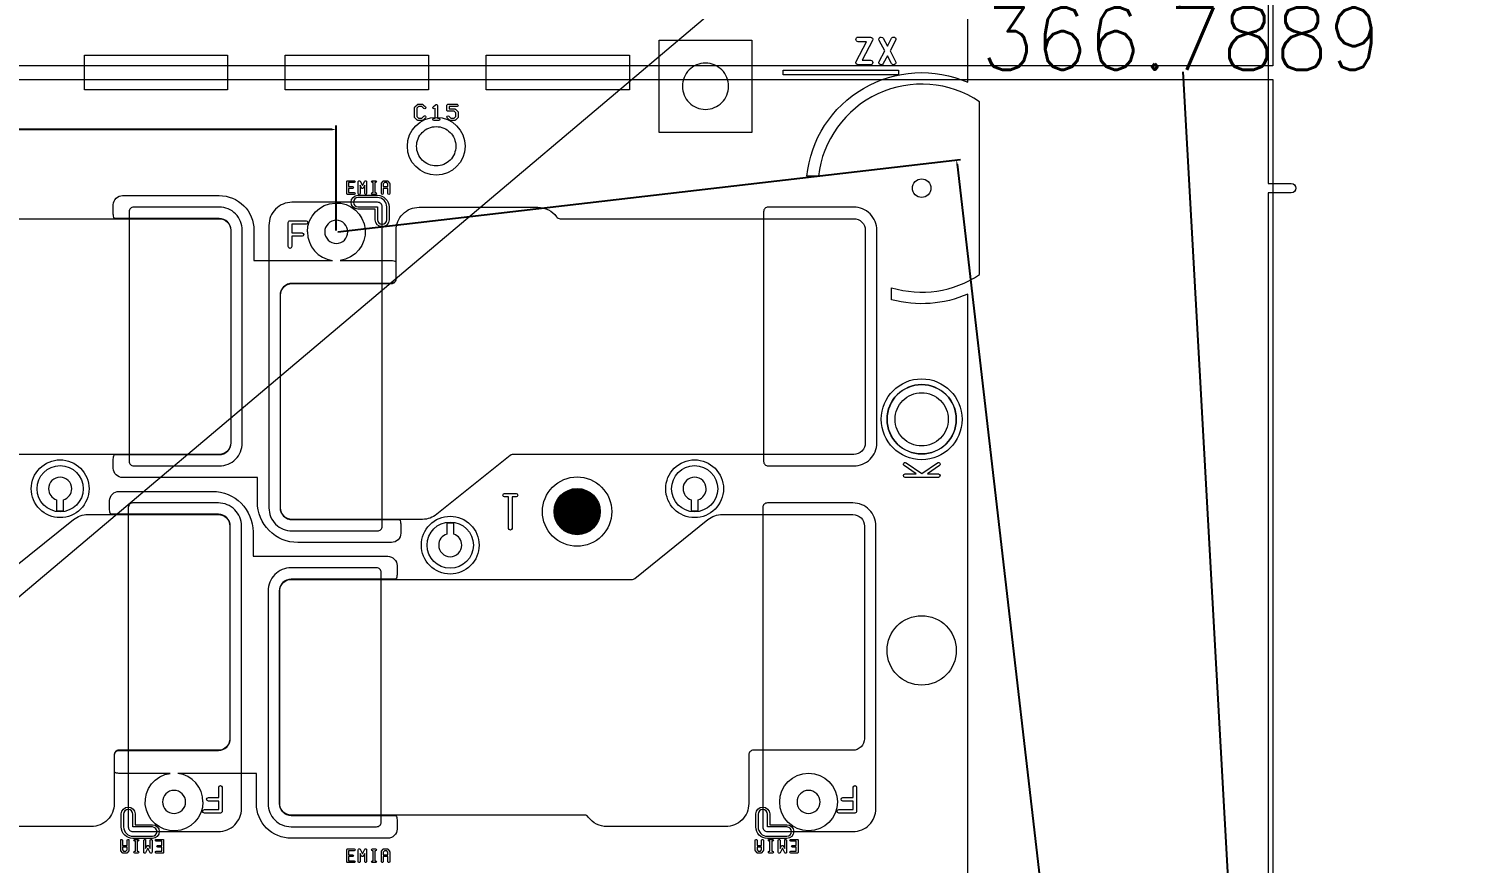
# Model space of a CAD drawing. Extents: x 2541 to 3941, y 2348 to 3338.
# Drawn here: x 2923.9 to 2986.5, y 2883.3 to 2919.4 of the extents above; entities that cross this region are included whole.
import ezdxf

# ---------------------------------------------------------------- set-up
doc = ezdxf.new("R2010")
doc.units = 0
doc.layers.get('0').update_dxf_attribs({"lineweight": 0})
doc.layers.get('Defpoints').update_dxf_attribs({"lineweight": 0})
for name, color, linetype, lineweight in [('EMI-T', 6, 'Continuous', 0), ('備註', 1, 'Continuous', 0), ('尺寸線', 3, 'Continuous', 0)]:
    doc.layers.add(name, color=color, linetype=linetype, lineweight=lineweight)
doc.layers.add('t_layer0', color=1, linetype='Continuous')
doc.styles.get("Standard").update_dxf_attribs({"font": 'simplex.shx', "height": 2.7})
doc.dimstyles.get("Standard").update_dxf_attribs({"dimtxt": 6, "dimasz": 0.18, "dimexe": 0.18, "dimexo": 0.0625, "dimgap": 0.09, "dimtad": 0, "dimtih": 1, "dimtoh": 1, "dimdec": 4, "dimzin": 0, "dimdsep": 46, "dimtxsty": 'Standard', "dimcen": 0.09, "dimadec": 0, "dimazin": 0, "dimtfac": 1, "dimtdec": 4, "dimtofl": 0, "dimtmove": 0, "dimatfit": 3, "dimfxl": 0, "dimtolj": 1, "dimtzin": 0, "dimarcsym": 0})

# ---------------------------------------------------------------- blocks, each defined once
blk = doc.blocks.new('PAD_R1')
at = {"const_width": 0.5}
blk.add_lwpolyline([(0.25, 0, 1), (-0.25, 0, 1)], format="xyb", close=True, dxfattribs=at)
blk = doc.blocks.new('*D32')
at = {"layer": 'Defpoints', "color": 0, "linetype": 'Continuous'}
for p in [(2937.174, 2915.05), (2717.414, 2910.624), (2937.174, 2910.624)]:
    blk.add_point(p, dxfattribs=at)
at = {"layer": '尺寸線', "color": 0, "linetype": 'Continuous', "lineweight": -2}
for p, q in [((2717.414, 2910.686), (2717.414, 2915.23)), ((2937.174, 2910.686), (2937.174, 2915.23)), ((2717.594, 2915.05), (2818.204, 2915.05)), ((2936.994, 2915.05), (2836.384, 2915.05))]:
    blk.add_line(p, q, dxfattribs=at)
at = {"layer": '尺寸線', "color": 0, "linetype": 'Continuous'}
for points in [[(2717.594, 2915.08), (2717.594, 2915.02), (2717.414, 2915.05)], [(2936.994, 2915.02), (2936.994, 2915.08), (2937.174, 2915.05)]]:
    blk.add_solid(points, dxfattribs=at)
at = {"layer": '尺寸線', "color": 0, "linetype": 'Continuous', "insert": (2827.294, 2915.05), "char_height": 2.7, "attachment_point": 5}
blk.add_mtext('\\A1;219.7600', dxfattribs=at)
blk = doc.blocks.new('*D33')
at = {"layer": 'Defpoints', "color": 0, "linetype": 'Continuous'}
for p in [(2937.174, 2910.624), (2984.47, 2737.52), (2957.619, 2734.405)]:
    blk.add_point(p, dxfattribs=at)
at = {"layer": '尺寸線', "color": 0, "linetype": 'Continuous', "lineweight": -2}
for p, q in [((2937.236, 2910.631), (2964.204, 2913.76)), ((2964.046, 2913.56), (2974.08, 2827.07)), ((2984.449, 2737.699), (2974.414, 2824.19)), ((2957.681, 2734.412), (2984.649, 2737.541))]:
    blk.add_line(p, q, dxfattribs=at)
at = {"layer": '尺寸線', "color": 0, "linetype": 'Continuous'}
for points in [[(2964.076, 2913.564), (2964.016, 2913.557), (2964.025, 2913.739)], [(2984.419, 2737.696), (2984.479, 2737.703), (2984.47, 2737.52)]]:
    blk.add_solid(points, dxfattribs=at)
at = {"layer": '尺寸線', "color": 0, "linetype": 'Continuous', "insert": (2974.247, 2825.63), "char_height": 2.7, "attachment_point": 5}
blk.add_mtext('\\A1;177.4007', dxfattribs=at)
blk = doc.blocks.new('*D36')
at = {"layer": 'Defpoints', "color": 0, "linetype": 'Continuous'}
for p in [(2937.174, 3100.624), (2983.985, 2735.877), (2957.619, 2734.405)]:
    blk.add_point(p, dxfattribs=at)
at = {"layer": '尺寸線', "color": 0, "linetype": 'Continuous', "lineweight": -2}
for p, q in [((2937.237, 3100.627), (2963.72, 3102.106)), ((2963.55, 3101.916), (2973.682, 2920.426)), ((2983.975, 2736.057), (2973.843, 2917.546)), ((2957.681, 2734.409), (2984.164, 2735.887))]:
    blk.add_line(p, q, dxfattribs=at)
at = {"layer": '尺寸線', "color": 0, "linetype": 'Continuous'}
for points in [[(2963.58, 3101.918), (2963.52, 3101.914), (2963.54, 3102.096)], [(2983.945, 2736.055), (2984.005, 2736.059), (2983.985, 2735.877)]]:
    blk.add_solid(points, dxfattribs=at)
at = {"layer": '尺寸線', "color": 0, "linetype": 'Continuous', "insert": (2973.762, 2918.986), "char_height": 2.7, "attachment_point": 5}
blk.add_mtext('\\A1;366.7889', dxfattribs=at)

msp = doc.modelspace()

# ---------------------------------------------------------------- linework, layer by layer
for p, q in [((2959.67841, 2918.00013), (2960.13331, 2918.85307)), ((2938.8053, 2912.2417), (2938.73577, 2912.2417)), ((2962.28115, 2900.15057), (2961.75923, 2900.51052)), ((2928.51814, 2883.74094), (2928.44861, 2883.74094)), ((2938.8053, 2883.3317), (2938.73577, 2883.3317)), ((2955.98814, 2883.74094), (2955.91861, 2883.74094))]:
    msp.add_line(p, q)
at = {"linetype": 'Continuous'}
for points in [[(2977.51672, 3115.0146), (2977.51672, 2912.7146), (2978.51672, 2912.7146, -1), (2978.51672, 2912.3146), (2977.51672, 2912.3146), (2977.51672, 2722.0146), (2975.56672, 2722.0146), (2975.56672, 2713.0146), (2977.51672, 2713.0146), (2977.51672, 2697.7146), (2978.51672, 2697.7146, -1), (2978.51672, 2697.3146), (2977.51672, 2697.3146), (2977.51672, 2671.0146), (2964.51672, 2671.0146)], [(2957.54303, 2913.0268, -0.50787), (2964.51672, 2917.09717), (2964.51672, 3012.5146), (2964.51672, 3059.52729, 0.044792), (2965.01672, 3059.93118), (2965.01672, 3064.98695, -0.207733), (2964.97961, 3065.00139, 0.10603), (2963.74324, 3065.79265, -1), (2963.77828, 3065.88631, -0.057817), (2964.51672, 3065.50792)], [(2960.13331, 2918.85307), (2959.76665, 2918.85307, -1), (2959.76665, 2919.05307), (2960.29974, 2919.05307, -0.567007), (2960.38822, 2918.90601), (2959.93331, 2918.05307)], [(2960.67841, 2918.00013), (2960.91998, 2918.45307), (2960.67841, 2918.90601, -1), (2960.85488, 2919.00013), (2961.03331, 2918.66557)], [(2961.03331, 2918.66557), (2961.21175, 2919.00013, -1), (2961.38822, 2918.90601), (2961.14665, 2918.45307), (2961.38822, 2918.00013, -1), (2961.21175, 2917.90601), (2961.03331, 2918.24057)], [(2959.93331, 2918.05307), (2960.29998, 2918.05307, -1), (2960.29998, 2917.85307), (2959.76689, 2917.85307, -0.567007), (2959.67841, 2918.00013)], [(2961.03331, 2918.24057), (2960.85488, 2917.90601, -1), (2960.67841, 2918.00013)], [(2965.01672, 2916.25625, 0.561251), (2958.04597, 2913.0268), (2957.54303, 2913.0268)], [(2941.45443, 2915.97126), (2941.44044, 2915.95728, -1), (2941.36973, 2916.02799)], [(2941.50443, 2915.44595), (2941.40509, 2915.44595, -1), (2941.40509, 2915.54595), (2941.45443, 2915.54595), (2941.45443, 2915.97126)], [(2941.36973, 2916.02799), (2941.46892, 2916.12717, -0.669786), (2941.55443, 2916.09197), (2941.55443, 2915.54595), (2941.60376, 2915.54595, -1), (2941.60376, 2915.44595), (2941.50443, 2915.44595)], [(2964.51672, 2765.50792), (2964.51672, 2822.5146), (2964.51672, 2907.93202, -0.170418), (2961.21361, 2907.68739), (2961.21361, 2908.2074, 0.224361), (2965.01672, 2908.77294), (2965.01672, 2916.25625)], [(2938.12623, 2912.2817), (2938.12623, 2912.79791, -0.782664), (2938.20145, 2912.81722), (2938.3053, 2912.62435)], [(2938.3053, 2912.62435), (2938.40916, 2912.81722, -0.782665), (2938.48438, 2912.79791), (2938.48438, 2912.2817, -1), (2938.40438, 2912.2817), (2938.40438, 2912.63959)], [(2938.73577, 2912.2417, -1), (2938.73577, 2912.3217), (2938.7653, 2912.3217), (2938.7653, 2912.75825), (2938.73577, 2912.75825, -1), (2938.73577, 2912.83825), (2938.8053, 2912.83825), (2938.87484, 2912.83825, -1), (2938.87484, 2912.75825), (2938.8453, 2912.75825), (2938.8453, 2912.3217), (2938.87484, 2912.3217, -1), (2938.87484, 2912.2417), (2938.8053, 2912.2417)], [(2939.12623, 2912.2817), (2939.12623, 2912.53997), (2939.12623, 2912.71216, -0.173189), (2939.13527, 2912.73748), (2939.2045, 2912.8232, -0.228301), (2939.23577, 2912.83825), (2939.37484, 2912.83825, -0.228253), (2939.40611, 2912.8232), (2939.47534, 2912.73748, -0.173127), (2939.48438, 2912.71216), (2939.48438, 2912.53997)], [(2927.5203, 2900.3946), (2927.5203, 2900.7946, -0.124386), (2927.56831, 2900.9846), (2932.1052, 2900.9846, 0.414365), (2932.61507, 2901.49473), (2932.61507, 2910.6946, 0.414366), (2932.1052, 2911.20473), (2927.56831, 2911.20473, -0.124392), (2927.5203, 2911.39473), (2927.5203, 2911.79473, -0.414218), (2927.9203, 2912.19473), (2932.1052, 2912.19473, -0.414364), (2933.60507, 2910.69409), (2933.60507, 2909.38473), (2937.0103, 2909.38473)], [(2938.20623, 2912.63959), (2938.20623, 2912.2817, -1), (2938.12623, 2912.2817)], [(2938.40438, 2912.63959), (2938.34052, 2912.52101, -0.597324), (2938.27008, 2912.52101), (2938.20623, 2912.63959)], [(2939.48438, 2912.53997), (2939.48438, 2912.2817, -1), (2939.40438, 2912.2817), (2939.40438, 2912.49997), (2939.20623, 2912.49997), (2939.20623, 2912.2817, -1), (2939.12623, 2912.2817)], [(2935.92437, 2910.62391, -2.205962), (2937.33845, 2909.38473), (2939.56218, 2909.38473, -0.124388), (2939.75218, 2909.33672), (2939.75218, 2908.58473, -0.414224), (2939.56218, 2908.39473), (2935.2552, 2908.39473, 0.414218), (2934.74508, 2907.8846), (2934.74508, 2898.68472, 0.414217), (2935.2552, 2898.1746), (2939.91418, 2898.1746, -0.124388), (2939.96218, 2897.9846), (2939.96218, 2897.5846, -0.414218), (2939.56218, 2897.1846), (2935.50508, 2897.1846, -0.414215), (2933.75508, 2898.9346), (2933.75508, 2899.9946), (2927.9203, 2899.9946, -0.414218), (2927.5203, 2900.3946)], [(2961.75923, 2900.51052, -1), (2961.84439, 2900.634), (2962.52201, 2900.16668), (2963.19962, 2900.634, -1), (2963.28478, 2900.51052), (2962.76286, 2900.15057)], [(2962.76286, 2900.15057), (2963.2422, 2900.15057, -1), (2963.2422, 2900.00057), (2961.80181, 2900.00057, -1), (2961.80181, 2900.15057), (2962.28115, 2900.15057)], [(2927.36127, 2898.5946), (2927.36127, 2898.9946, -0.414218), (2927.76127, 2899.3946), (2931.81837, 2899.3946, -0.414215), (2933.56837, 2897.6446), (2933.56837, 2896.5846), (2939.40314, 2896.5846, -0.414218), (2939.80314, 2896.1846), (2939.80314, 2895.7846, -0.124388), (2939.75514, 2895.5946), (2935.21825, 2895.5946, 0.414365), (2934.70838, 2895.08447), (2934.70838, 2885.8846, 0.414366), (2935.21825, 2885.37446), (2939.75514, 2885.37446, -0.124388), (2939.80314, 2885.18446), (2939.80314, 2884.78446, -0.414218), (2939.40314, 2884.38446), (2935.21825, 2884.38446, -0.414364), (2933.71838, 2885.8851), (2933.71838, 2887.19447), (2930.31315, 2887.19447)], [(2931.39907, 2885.95528, -2.205962), (2929.985, 2887.19447), (2927.76127, 2887.19447, -0.124386), (2927.57127, 2887.24247), (2927.57127, 2887.99447, -0.414224), (2927.76127, 2888.18447), (2932.06824, 2888.18447, 0.414218), (2932.57837, 2888.69459), (2932.57837, 2897.89447, 0.414217), (2932.06824, 2898.4046), (2927.40927, 2898.4046, -0.124392), (2927.36127, 2898.5946)], [(2931.46075, 2885.4758, -1), (2931.46075, 2885.6258), (2932.08112, 2885.6258), (2932.08112, 2885.99732), (2931.6346, 2885.99732, -1), (2931.6346, 2886.14732), (2932.08112, 2886.14732), (2932.08112, 2886.59385, -1), (2932.23112, 2886.59385), (2932.23112, 2886.07232)], [(2958.93075, 2885.4758, -1), (2958.93075, 2885.6258), (2959.55112, 2885.6258), (2959.55112, 2885.99732), (2959.1046, 2885.99732, -1), (2959.1046, 2886.14732), (2959.55112, 2886.14732), (2959.55112, 2886.59385, -1), (2959.70112, 2886.59385), (2959.70112, 2886.07232)], [(2932.23112, 2886.07232), (2932.23112, 2885.5508, -0.414241), (2932.15612, 2885.4758), (2931.46075, 2885.4758)], [(2959.70112, 2886.07232), (2959.70112, 2885.5508, -0.414241), (2959.62612, 2885.4758), (2958.93075, 2885.4758)], [(2927.83907, 2883.86704), (2927.83907, 2884.03922), (2927.83907, 2884.2975, -1), (2927.91907, 2884.2975), (2927.91907, 2884.07922), (2928.11722, 2884.07922), (2928.11722, 2884.2975, -1), (2928.19722, 2884.2975), (2928.19722, 2884.03922)], [(2928.19722, 2884.03922), (2928.19722, 2883.86704, -0.173189), (2928.18818, 2883.84172), (2928.11895, 2883.756, -0.228301), (2928.08768, 2883.74094), (2927.94861, 2883.74094, -0.228253), (2927.91734, 2883.756), (2927.84811, 2883.84172, -0.173127), (2927.83907, 2883.86704)], [(2928.44861, 2883.74094, -1), (2928.44861, 2883.82094), (2928.47814, 2883.82094), (2928.47814, 2884.2575), (2928.44861, 2884.2575, -1), (2928.44861, 2884.3375), (2928.51814, 2884.3375), (2928.58768, 2884.3375, -1), (2928.58768, 2884.2575), (2928.55814, 2884.2575), (2928.55814, 2883.82094), (2928.58768, 2883.82094, -1), (2928.58768, 2883.74094), (2928.51814, 2883.74094)], [(2928.83907, 2883.78129), (2928.83907, 2884.2975, -1), (2928.91907, 2884.2975), (2928.91907, 2883.9396)], [(2929.01814, 2883.95485), (2928.91429, 2883.76198, -0.782665), (2928.83907, 2883.78129)], [(2928.91907, 2883.9396), (2928.98292, 2884.05819, -0.597324), (2929.05336, 2884.05819), (2929.11722, 2883.9396)], [(2929.11722, 2883.9396), (2929.11722, 2884.2975, -1), (2929.19722, 2884.2975), (2929.19722, 2883.78129, -0.782664), (2929.122, 2883.76198), (2929.01814, 2883.95485)], [(2929.37907, 2883.74094, -1), (2929.37907, 2883.82094), (2929.61722, 2883.82094), (2929.61722, 2883.99922), (2929.44861, 2883.99922, -1), (2929.44861, 2884.07922), (2929.61722, 2884.07922), (2929.61722, 2884.2575), (2929.37907, 2884.2575, -1), (2929.37907, 2884.3375), (2929.65722, 2884.3375, -0.414265), (2929.69722, 2884.2975), (2929.69722, 2884.03922)], [(2929.69722, 2884.03922), (2929.69722, 2883.78094, -0.414265), (2929.65722, 2883.74094), (2929.37907, 2883.74094)], [(2938.12623, 2883.3717), (2938.12623, 2883.88791, -0.782664), (2938.20145, 2883.90722), (2938.3053, 2883.71435)], [(2938.3053, 2883.71435), (2938.40916, 2883.90722, -0.782665), (2938.48438, 2883.88791), (2938.48438, 2883.3717, -1), (2938.40438, 2883.3717), (2938.40438, 2883.72959)], [(2938.73577, 2883.3317, -1), (2938.73577, 2883.4117), (2938.7653, 2883.4117), (2938.7653, 2883.84825), (2938.73577, 2883.84825, -1), (2938.73577, 2883.92825), (2938.8053, 2883.92825), (2938.87484, 2883.92825, -1), (2938.87484, 2883.84825), (2938.8453, 2883.84825), (2938.8453, 2883.4117), (2938.87484, 2883.4117, -1), (2938.87484, 2883.3317), (2938.8053, 2883.3317)], [(2939.12623, 2883.3717), (2939.12623, 2883.62997), (2939.12623, 2883.80216, -0.173189), (2939.13527, 2883.82748), (2939.2045, 2883.9132, -0.228301), (2939.23577, 2883.92825), (2939.37484, 2883.92825, -0.228253), (2939.40611, 2883.9132), (2939.47534, 2883.82748, -0.173127), (2939.48438, 2883.80216), (2939.48438, 2883.62997)], [(2955.30907, 2883.86704), (2955.30907, 2884.03922), (2955.30907, 2884.2975, -1), (2955.38907, 2884.2975), (2955.38907, 2884.07922), (2955.58722, 2884.07922), (2955.58722, 2884.2975, -1), (2955.66722, 2884.2975), (2955.66722, 2884.03922)], [(2955.66722, 2884.03922), (2955.66722, 2883.86704, -0.173189), (2955.65818, 2883.84172), (2955.58895, 2883.756, -0.228301), (2955.55768, 2883.74094), (2955.41861, 2883.74094, -0.228253), (2955.38734, 2883.756), (2955.31811, 2883.84172, -0.173127), (2955.30907, 2883.86704)], [(2955.91861, 2883.74094, -1), (2955.91861, 2883.82094), (2955.94814, 2883.82094), (2955.94814, 2884.2575), (2955.91861, 2884.2575, -1), (2955.91861, 2884.3375), (2955.98814, 2884.3375), (2956.05768, 2884.3375, -1), (2956.05768, 2884.2575), (2956.02814, 2884.2575), (2956.02814, 2883.82094), (2956.05768, 2883.82094, -1), (2956.05768, 2883.74094), (2955.98814, 2883.74094)], [(2956.30907, 2883.78129), (2956.30907, 2884.2975, -1), (2956.38907, 2884.2975), (2956.38907, 2883.9396)], [(2956.48814, 2883.95485), (2956.38429, 2883.76198, -0.782665), (2956.30907, 2883.78129)], [(2956.38907, 2883.9396), (2956.45292, 2884.05819, -0.597324), (2956.52336, 2884.05819), (2956.58722, 2883.9396)], [(2956.58722, 2883.9396), (2956.58722, 2884.2975, -1), (2956.66722, 2884.2975), (2956.66722, 2883.78129, -0.782664), (2956.592, 2883.76198), (2956.48814, 2883.95485)], [(2956.84907, 2883.74094, -1), (2956.84907, 2883.82094), (2957.08722, 2883.82094), (2957.08722, 2883.99922), (2956.91861, 2883.99922, -1), (2956.91861, 2884.07922), (2957.08722, 2884.07922), (2957.08722, 2884.2575), (2956.84907, 2884.2575, -1), (2956.84907, 2884.3375), (2957.12722, 2884.3375, -0.414265), (2957.16722, 2884.2975), (2957.16722, 2884.03922)], [(2957.16722, 2884.03922), (2957.16722, 2883.78094, -0.414265), (2957.12722, 2883.74094), (2956.84907, 2883.74094)], [(2938.20623, 2883.72959), (2938.20623, 2883.3717, -1), (2938.12623, 2883.3717)], [(2938.40438, 2883.72959), (2938.34052, 2883.61101, -0.597324), (2938.27008, 2883.61101), (2938.20623, 2883.72959)], [(2939.48438, 2883.62997), (2939.48438, 2883.3717, -1), (2939.40438, 2883.3717), (2939.40438, 2883.58997), (2939.20623, 2883.58997), (2939.20623, 2883.3717, -1), (2939.12623, 2883.3717)]]:
    msp.add_lwpolyline(points, format="xyb", dxfattribs=at)
for points in [[(2951.1567, 2914.92481), (2951.1567, 2918.92481), (2955.1567, 2918.92481), (2955.1567, 2914.92481)], [(2926.26672, 2916.7646), (2926.26672, 2918.2646), (2932.46672, 2918.2646), (2932.46672, 2916.7646)], [(2934.96672, 2916.7646), (2934.96672, 2918.2646), (2941.16672, 2918.2646), (2941.16672, 2916.7646)], [(2943.66672, 2916.7646), (2943.66672, 2918.2646), (2949.86672, 2918.2646), (2949.86672, 2916.7646)], [(2956.51672, 2917.4146), (2956.51672, 2917.6146), (2961.51672, 2917.6146), (2961.51672, 2917.4146)], [(2939.20623, 2912.57997), (2939.40438, 2912.57997), (2939.40438, 2912.69802), (2939.35573, 2912.75825), (2939.25488, 2912.75825), (2939.20623, 2912.69802)], [(2927.91907, 2883.88117), (2927.96772, 2883.82094), (2928.06857, 2883.82094), (2928.11722, 2883.88117), (2928.11722, 2883.99922), (2927.91907, 2883.99922)], [(2939.20623, 2883.66997), (2939.40438, 2883.66997), (2939.40438, 2883.78802), (2939.35573, 2883.84825), (2939.25488, 2883.84825), (2939.20623, 2883.78802)], [(2955.38907, 2883.88117), (2955.43772, 2883.82094), (2955.53857, 2883.82094), (2955.58722, 2883.88117), (2955.58722, 2883.99922), (2955.38907, 2883.99922)]]:
    msp.add_lwpolyline(points, close=True, dxfattribs=at)
for points in [[(2952.1567, 2916.92481, 0.414216), (2953.1567, 2915.92481, 0.414216), (2954.1567, 2916.92481, 0.414216), (2953.1567, 2917.92481, 0.414216)], [(2940.55575, 2915.59528), (2940.55575, 2915.99263, -0.200121), (2940.57055, 2916.02814), (2940.66958, 2916.12717, -0.200121), (2940.70509, 2916.14197), (2940.90376, 2916.14197, -0.200121), (2940.93927, 2916.12717), (2941.03846, 2916.02799, -1), (2940.96775, 2915.95728), (2940.88305, 2916.04197), (2940.7258, 2916.04197), (2940.65575, 2915.97192), (2940.65575, 2915.61599), (2940.7258, 2915.54595), (2940.88305, 2915.54595), (2940.96775, 2915.63064, -1), (2941.03846, 2915.55993), (2940.93927, 2915.46075, -0.200121), (2940.90376, 2915.44595), (2940.70509, 2915.44595, -0.200121), (2940.66958, 2915.46075), (2940.57055, 2915.55977, -0.200121)], [(2941.95575, 2915.8933), (2941.95575, 2916.09197, -0.414253), (2942.00575, 2916.14197), (2942.4031, 2916.14197, -1), (2942.4031, 2916.04197), (2942.05575, 2916.04197), (2942.05575, 2915.9433), (2942.30376, 2915.9433, -0.200121), (2942.33927, 2915.9285), (2942.4383, 2915.82947, -0.200121), (2942.4531, 2915.79396), (2942.4531, 2915.59528, -0.200121), (2942.4383, 2915.55977), (2942.33927, 2915.46075, -0.200121), (2942.30376, 2915.44595), (2942.10509, 2915.44595, -0.200121), (2942.06958, 2915.46075), (2941.9704, 2915.55993, -1), (2942.04111, 2915.63064), (2942.1258, 2915.54595), (2942.28305, 2915.54595), (2942.3531, 2915.61599), (2942.3531, 2915.77325), (2942.28305, 2915.8433), (2942.00575, 2915.8433, -0.414253)], [(2940.64918, 2914.3293, -0.414215), (2941.49918, 2915.1793, -0.414215), (2942.34918, 2914.3293, -0.414215), (2941.49918, 2913.4793, -0.414215)], [(2937.62623, 2912.2817), (2937.62623, 2912.53997), (2937.62623, 2912.79825, -0.414265), (2937.66623, 2912.83825), (2937.94438, 2912.83825, -1), (2937.94438, 2912.75825), (2937.70623, 2912.75825), (2937.70623, 2912.57997), (2937.87484, 2912.57997, -1), (2937.87484, 2912.49997), (2937.70623, 2912.49997), (2937.70623, 2912.3217), (2937.94438, 2912.3217, -1), (2937.94438, 2912.2417), (2937.66623, 2912.2417, -0.414265)], [(2962.11672, 2912.5146, -0.414218), (2962.51672, 2912.9146, -0.414218), (2962.91672, 2912.5146, -0.414218), (2962.51672, 2912.1146, -0.414218)], [(2938.11244, 2911.60531, -1), (2938.11244, 2912.20531), (2938.95715, 2912.20531, -0.414217), (2939.45715, 2911.70531), (2939.45715, 2911.14231, -1), (2938.85715, 2911.14231), (2938.85715, 2911.60531)], [(2938.11244, 2911.70531), (2938.95715, 2911.70531), (2938.95715, 2911.15124, 1), (2939.35715, 2911.15124), (2939.35715, 2911.70531, 0.414218), (2938.95715, 2912.10531), (2938.11244, 2912.10531, 1)], [(2907.28508, 2898.68472), (2907.28508, 2907.8846, -0.414219), (2907.7852, 2908.38473), (2912.09218, 2908.38473, 0.414223), (2912.29218, 2908.58473), (2912.29218, 2910.68952, -0.414215), (2913.29218, 2911.68952), (2918.42907, 2911.68952, -0.24029), (2919.23871, 2911.27692, 0.240069), (2919.40015, 2911.19473), (2932.1052, 2911.19473, -0.414366), (2932.60507, 2910.6946), (2932.60507, 2901.49472, -0.414365), (2932.1052, 2900.9946), (2917.35567, 2900.9946, 0.170771), (2917.23046, 2900.95056), (2914.05951, 2898.40481, -0.170765), (2913.43341, 2898.1846), (2907.7852, 2898.1846, -0.414218)], [(2934.75508, 2898.68472), (2934.75508, 2907.8846, -0.414219), (2935.2552, 2908.38473), (2939.56218, 2908.38473, 0.414223), (2939.76218, 2908.58473), (2939.76218, 2910.68952, -0.414215), (2940.76218, 2911.68952), (2945.89907, 2911.68952, -0.24029), (2946.70871, 2911.27692, 0.240069), (2946.87015, 2911.19473), (2959.5752, 2911.19473, -0.414366), (2960.07507, 2910.6946), (2960.07507, 2901.49472, -0.414365), (2959.5752, 2900.9946), (2944.82567, 2900.9946, 0.170771), (2944.70046, 2900.95056), (2941.52951, 2898.40481, -0.170765), (2940.90341, 2898.1846), (2935.2552, 2898.1846, -0.414218)], [(2935.09233, 2909.98535), (2935.09233, 2910.50687), (2935.09233, 2911.0284, -0.414241), (2935.16733, 2911.1034), (2935.86269, 2911.1034, -1), (2935.86269, 2910.9534), (2935.24233, 2910.9534), (2935.24233, 2910.58187), (2935.68885, 2910.58187, -1), (2935.68885, 2910.43187), (2935.24233, 2910.43187), (2935.24233, 2909.98535, -1)], [(2936.67437, 2910.62391, 0.414217), (2937.17437, 2910.12391, 0.414217), (2937.67437, 2910.62391, 0.414217), (2937.17437, 2911.12391, 0.414217)], [(2961.01672, 2902.5146, 0.414215), (2962.51672, 2901.0146, 0.414215), (2964.01672, 2902.5146, 0.414215), (2962.51672, 2904.0146, 0.414215)], [(2961.36672, 2902.5146, -0.414215), (2962.51672, 2903.6646, -0.414215), (2963.66672, 2902.5146, -0.414215), (2962.51672, 2901.3646, -0.414215)], [(2923.96699, 2899.51071, -0.414215), (2925.21699, 2900.76071, -0.414215), (2926.46699, 2899.51071, -0.414215), (2925.21699, 2898.26071, -0.414215)], [(2951.43699, 2899.51071, -0.414215), (2952.68699, 2900.76071, -0.414215), (2953.93699, 2899.51071, -0.414215), (2952.68699, 2898.26071, -0.414215)], [(2924.71699, 2899.51071, 0.327542), (2925.06699, 2899.03374), (2925.06699, 2898.55957), (2925.36699, 2898.55957), (2925.36699, 2899.03374, 0.327544), (2925.71699, 2899.51071, 0.414217), (2925.21699, 2900.01071, 0.414217)], [(2946.09953, 2898.51833, -0.414215), (2947.59953, 2900.01833, -0.414215), (2949.09953, 2898.51833, -0.414215), (2947.59953, 2897.01833, -0.414215)], [(2952.18699, 2899.51071, 0.327542), (2952.53699, 2899.03374), (2952.53699, 2898.55957), (2952.83699, 2898.55957), (2952.83699, 2899.03374, 0.327544), (2953.18699, 2899.51071, 0.414217), (2952.68699, 2900.01071, 0.414217)], [(2944.4605, 2899.15824, -1), (2944.4605, 2899.30824), (2944.70885, 2899.30824), (2944.95719, 2899.30824, -1), (2944.95719, 2899.15824), (2944.78385, 2899.15824), (2944.78385, 2897.79285, -1), (2944.63385, 2897.79285), (2944.63385, 2899.15824)], [(2907.24838, 2885.88459), (2907.24838, 2895.08447, -0.414365), (2907.74825, 2895.5846), (2922.49778, 2895.5846, 0.170771), (2922.62299, 2895.62863), (2925.79394, 2898.17438, -0.170765), (2926.42004, 2898.3946), (2932.06824, 2898.3946, -0.414218), (2932.56837, 2897.89447), (2932.56837, 2888.69459, -0.414219), (2932.06824, 2888.19447), (2927.76127, 2888.19447, 0.414223), (2927.56127, 2887.99447), (2927.56127, 2885.88967, -0.414215), (2926.56127, 2884.88967), (2921.42437, 2884.88967, -0.24029), (2920.61474, 2885.30227, 0.240069), (2920.4533, 2885.38446), (2907.74825, 2885.38446, -0.414366)], [(2934.71838, 2885.88459), (2934.71838, 2895.08447, -0.414365), (2935.21825, 2895.5846), (2949.96778, 2895.5846, 0.170771), (2950.09299, 2895.62863), (2953.26394, 2898.17438, -0.170765), (2953.89004, 2898.3946), (2959.53824, 2898.3946, -0.414218), (2960.03837, 2897.89447), (2960.03837, 2888.69459, -0.414219), (2959.53824, 2888.19447), (2955.23127, 2888.19447, 0.414223), (2955.03127, 2887.99447), (2955.03127, 2885.88967, -0.414215), (2954.03127, 2884.88967), (2948.89437, 2884.88967, -0.24029), (2948.08474, 2885.30227, 0.240069), (2947.9233, 2885.38446), (2935.21825, 2885.38446, -0.414366)], [(2940.85646, 2897.06848, -0.414215), (2942.10646, 2898.31848, -0.414215), (2943.35646, 2897.06848, -0.414215), (2942.10646, 2895.81848, -0.414215)], [(2941.60646, 2897.06848, 0.414217), (2942.10646, 2896.56848, 0.414217), (2942.60646, 2897.06848, 0.327542), (2942.25646, 2897.54545), (2942.25646, 2898.01962), (2941.95646, 2898.01962), (2941.95646, 2897.54545, 0.327544)], [(2929.64907, 2885.95528, 0.414217), (2930.14907, 2885.45528, 0.414217), (2930.64907, 2885.95528, 0.414217), (2930.14907, 2886.45528, 0.414217)], [(2957.11907, 2885.95528, 0.414217), (2957.61907, 2885.45528, 0.414217), (2958.11907, 2885.95528, 0.414217), (2957.61907, 2886.45528, 0.414217)], [(2927.86629, 2884.87388), (2927.86629, 2885.43689, -1), (2928.46629, 2885.43689), (2928.46629, 2884.97388), (2929.21101, 2884.97388, -1), (2929.21101, 2884.37388), (2928.36629, 2884.37388, -0.414217)], [(2955.33629, 2884.87388), (2955.33629, 2885.43689, -1), (2955.93629, 2885.43689), (2955.93629, 2884.97388), (2956.68101, 2884.97388, -1), (2956.68101, 2884.37388), (2955.83629, 2884.37388, -0.414217)], [(2927.96629, 2884.87388, 0.414218), (2928.36629, 2884.47388), (2929.21101, 2884.47388, 1), (2929.21101, 2884.87388), (2928.36629, 2884.87388), (2928.36629, 2885.42796, 1), (2927.96629, 2885.42796)], [(2955.43629, 2884.87388, 0.414218), (2955.83629, 2884.47388), (2956.68101, 2884.47388, 1), (2956.68101, 2884.87388), (2955.83629, 2884.87388), (2955.83629, 2885.42796, 1), (2955.43629, 2885.42796)], [(2937.62623, 2883.3717), (2937.62623, 2883.62997), (2937.62623, 2883.88825, -0.414265), (2937.66623, 2883.92825), (2937.94438, 2883.92825, -1), (2937.94438, 2883.84825), (2937.70623, 2883.84825), (2937.70623, 2883.66997), (2937.87484, 2883.66997, -1), (2937.87484, 2883.58997), (2937.70623, 2883.58997), (2937.70623, 2883.4117), (2937.94438, 2883.4117, -1), (2937.94438, 2883.3317), (2937.66623, 2883.3317, -0.414265)]]:
    msp.add_lwpolyline(points, format="xyb", close=True, dxfattribs=at)
for centre, radius in [((2962.51672, 2902.5146), 1.75), ((2957.61907, 2885.95528), 1.25)]:
    msp.add_circle(centre, radius)
for centre, start, end in [((2937.17437, 2910.62391), 179.999999, 262.45759), ((2930.14907, 2885.95528), 359.999999, 82.45759)]:
    msp.add_arc(centre, 1.25, start, end)
at = {"layer": 'EMI-T', "linetype": 'Continuous'}
for points in [[(2707.71672, 2917.8146), (2707.71672, 3107.2146), (2977.71672, 3107.2146), (2977.71672, 2917.8146)], [(2707.71672, 2727.8146), (2707.71672, 2917.2146), (2977.71672, 2917.2146), (2977.71672, 2727.8146)]]:
    msp.add_lwpolyline(points, close=True, dxfattribs=at)
for points in [[(2928.20299, 2900.6946, 0.414223), (2928.40299, 2900.4946), (2932.10519, 2900.4946, 0.414363), (2933.10507, 2901.49498), (2933.10507, 2910.69435, 0.414365), (2932.10519, 2911.69473), (2928.40299, 2911.69473, 0.414223), (2928.20299, 2911.49473)], [(2934.25508, 2898.68472, 0.414215), (2935.2552, 2897.6846), (2938.95715, 2897.6846, 0.414223), (2939.15715, 2897.8846), (2939.15715, 2911.70532, 0.414223), (2938.95715, 2911.90532), (2935.2552, 2911.90532, 0.414215), (2934.25508, 2910.90519)], [(2955.67299, 2900.6946, 0.414223), (2955.87299, 2900.4946), (2959.57519, 2900.4946, 0.414363), (2960.57507, 2901.49498), (2960.57507, 2910.69435, 0.414365), (2959.57519, 2911.69473), (2955.87299, 2911.69473, 0.414223), (2955.67299, 2911.49473)], [(2928.16629, 2884.87388, 0.414223), (2928.36629, 2884.67388), (2932.06824, 2884.67388, 0.414215), (2933.06837, 2885.67401), (2933.06837, 2897.89448, 0.414215), (2932.06824, 2898.8946), (2928.36629, 2898.8946, 0.414223), (2928.16629, 2898.6946)], [(2955.63629, 2884.87388, 0.414223), (2955.83629, 2884.67388), (2959.53824, 2884.67388, 0.414215), (2960.53837, 2885.67401), (2960.53837, 2897.89448, 0.414215), (2959.53824, 2898.8946), (2955.83629, 2898.8946, 0.414223), (2955.63629, 2898.6946)], [(2934.21838, 2885.88485, 0.414365), (2935.21825, 2884.88447), (2938.92045, 2884.88447, 0.414223), (2939.12045, 2885.08447), (2939.12045, 2895.8846, 0.414223), (2938.92045, 2896.0846), (2935.21825, 2896.0846, 0.414363), (2934.21838, 2895.08422)]]:
    msp.add_lwpolyline(points, format="xyb", close=True, dxfattribs=at)
at = {"layer": 'EMI-T'}
for centre, radius in [((2941.49918, 2914.3293), 1.25), ((2962.51672, 2902.5146), 1.5), ((2925.21699, 2899.51072), 1), ((2952.68699, 2899.51072), 1), ((2947.59952, 2898.51833), 1), ((2942.10645, 2897.06848), 1), ((2962.51672, 2892.5146), 1.5)]:
    msp.add_circle(centre, radius, dxfattribs=at)
at = {"layer": '備註'}
msp.add_line((2837.64613, 2822.49044), (2986.51793, 2948.05288), dxfattribs=at)

# ---------------------------------------------------------------- block references
at = {"layer": 't_layer0', "xscale": 2, "yscale": 2}
msp.add_blockref('PAD_R1', (2947.59953, 2898.51833), dxfattribs=at)

# ---------------------------------------------------------------- dimensions: what is measured, and where the dimension line sits
at = {"layer": '尺寸線', "linetype": 'Continuous'}
for p1, p2, distance, picture, middle in [((2937.17438, 3100.62391), (2957.61908, 2734.40528), 26.40665, '*D36', (2973.76233, 2918.9865)), ((2717.41438, 2910.62392), (2937.17437, 2910.62392), 4.42602, '*D32', (2827.29437, 2915.04994)), ((2937.17437, 2910.62391), (2957.61907, 2734.40528), 27.0308, '*D33', (2974.24741, 2825.62979))]:
    dim = msp.add_aligned_dim(p1=p1, p2=p2, distance=distance, dimstyle='Standard', dxfattribs=at)
    dim.commit()
    dim.dimension.update_dxf_attribs({"geometry": picture, "text_midpoint": middle})

doc.saveas('drawing.dxf')
